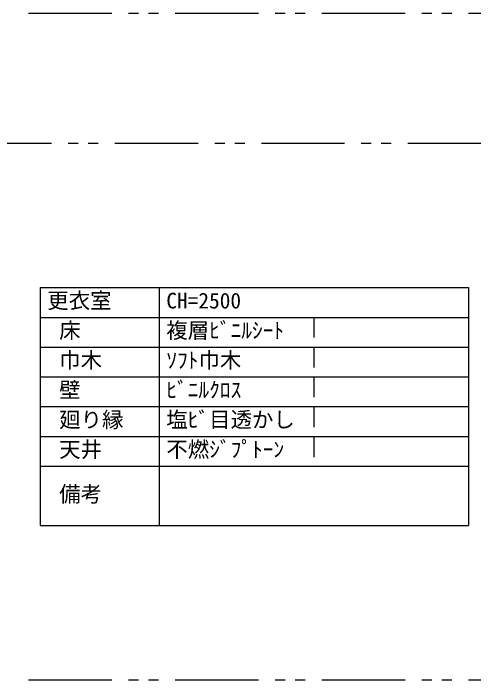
# Model space of a CAD drawing. Units: millimetres at full size. Extents: x -22551 to 92397, y -19340 to 14894.
# Drawn here: x 48363 to 50301, y -3985 to -1185 of the extents above; entities that cross this region are included whole.
import ezdxf
from ezdxf.enums import TextEntityAlignment as Align

# ---------------------------------------------------------------- set-up
doc = ezdxf.new("R2010")
doc.units = ezdxf.units.MM
doc.header["$LTSCALE"] = 70
doc.linetypes.add('DASHED1', pattern=[1.8, 1.2, -0.6])
doc.linetypes.add('DOUBLE_CHAIN1', pattern=[8.8, 5, -1, 0.6, -0.6, 0.6, -1])
for name, color, linetype, lineweight in [('2-0_通芯', 7, 'Continuous', 15), ('2-2_間仕切り芯', 7, 'DOUBLE_CHAIN1', 15), ('2-6_3-7', 7, 'Continuous', 15)]:
    doc.layers.add(name, color=color, linetype=linetype, lineweight=lineweight)
doc.styles.add('ＭＳ ゴシック', font='')
doc.styles.get('ＭＳ ゴシック').set_extended_font_data('MS Gothic')

msp = doc.modelspace()

# ---------------------------------------------------------------- linework, layer by layer
at = {"layer": '2-0_通芯', "linetype": 'DOUBLE_CHAIN1'}
msp.add_line((45708.82, -1730.23), (92121.52, -1730.23), dxfattribs=at)
at = {"layer": '2-2_間仕切り芯'}
for p, q in [((48426.52, -1185.23), (54064.82, -1185.23)), ((48426.52, -3985.23), (54064.82, -3985.23))]:
    msp.add_line(p, q, dxfattribs=at)
at = {"layer": '2-6_3-7'}
for p, q in [((48475.55, -2337.78), (48475.55, -3337.78)), ((48975.55, -2337.78), (48975.55, -3337.78)), ((48475.55, -2462.78), (50275.55, -2462.78)), ((48475.55, -2587.78), (50275.55, -2587.78)), ((48475.55, -2712.78), (50275.55, -2712.78)), ((48475.55, -2837.78), (50275.55, -2837.78)), ((48475.55, -2962.78), (50275.55, -2962.78)), ((48475.55, -3087.78), (50275.55, -3087.78)), ((48475.55, -3337.78), (50275.55, -3337.78))]:
    msp.add_line(p, q, dxfattribs=at)
at = {"layer": '2-6_3-7', "linetype": 'DASHED1'}
msp.add_line((49625.55, -2462.78), (49625.55, -3087.78), dxfattribs=at)
at = {"layer": '2-6_3-7'}
msp.add_lwpolyline([(48475.55, -2337.78), (50275.55, -2337.78), (50275.55, -3337.78)], dxfattribs=at)

# ---------------------------------------------------------------- texts
at = {"layer": '2-6_3-7', "style": 'ＭＳ ゴシック'}
for s, p in [('更衣室', (48505.55, -2445.28)), ('CH=2500', (49005.55, -2445.28)), ('床', (48555.55, -2570.28)), ('複層ﾋﾞﾆﾙｼｰﾄ', (49005.55, -2570.28)), ('巾木', (48555.55, -2695.28)), ('ｿﾌﾄ巾木', (49005.55, -2695.28)), ('壁', (48555.55, -2820.28)), ('ﾋﾞﾆﾙｸﾛｽ', (49005.55, -2820.28)), ('廻り縁', (48555.55, -2945.28)), ('塩ﾋﾞ目透かし', (49005.55, -2945.28)), ('天井', (48555.55, -3070.28)), ('不燃ｼﾞﾌﾟﾄｰﾝ', (49005.55, -3070.28)), ('備考', (48555.55, -3257.78))]:
    msp.add_text(s, height=65.98, dxfattribs=at).set_placement(p, align=Align.BOTTOM_LEFT)

doc.saveas('drawing.dxf')
